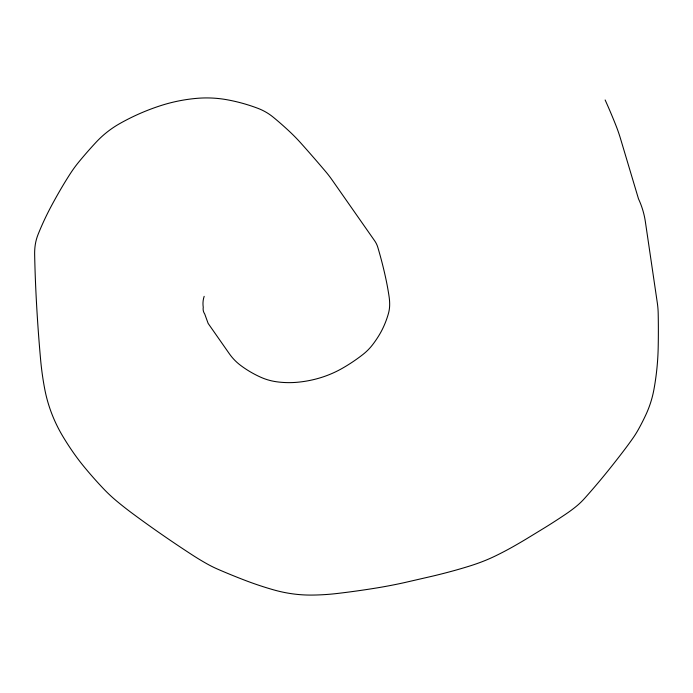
<?xml version="1.0" encoding="UTF-8"?>
<svg xmlns="http://www.w3.org/2000/svg" width="693" height="693" viewBox="0 0 693 693"><rect width="100%" height="100%" fill="white"/><g stroke="black" fill="none" stroke-linecap="round" stroke-linejoin="round"><path stroke-width="1.04" d="M204.158 296.344A23.9 23.484 21.5 0 0 203.257 307.346A9.009 8.844 21.5 0 0 204.721 313.998L208.143 323.414L229.348 353.751A50.866 49.983 21.5 0 0 240.653 365.419A103.829 102.027 21.5 0 0 260.715 377.217A57.484 56.488 21.5 0 0 276.628 381.782A90.099 88.531 21.5 0 0 297.314 382.267A114.44 112.448 21.5 0 0 321.041 377.564A108.429 106.54 21.5 0 0 342.533 368.191A175.459 172.41 21.5 0 0 362.846 354.547A56.211 55.232 21.5 0 0 372.583 344.75A109.685 107.779 21.5 0 0 378.768 335.767A84.329 82.865 21.5 0 0 383.298 327.356A95.833 94.161 21.5 0 0 388.383 313.695A34.633 34.035 21.5 0 0 389.657 305.015A51.923 51.013 21.5 0 0 389.128 296.89A289.12 284.095 21.5 0 0 385.68 277.945A429.054 421.595 21.5 0 0 377.824 247.375A23.146 22.739 21.5 0 0 374.627 240.757L332.207 180.102A117.308 115.263 21.5 0 0 325.563 171.474A1386.416 1362.308 21.5 0 0 300.979 143.226A183.662 180.466 21.5 0 0 289.674 131.644A331.774 326.005 21.5 0 0 273.311 117.256A53.742 52.807 21.5 0 0 257.978 108.359A172.938 169.932 21.5 0 0 227.347 99.809A113.011 111.045 21.5 0 0 196.673 98.363A163.834 160.984 21.5 0 0 160.551 105.682A222.825 218.945 21.5 0 0 119.62 123.666A100.476 98.727 21.5 0 0 96.154 142.178A436.98 429.383 21.5 0 0 78.768 162.041A129.167 126.923 21.5 0 0 70.314 173.622A418.572 411.296 21.5 0 0 61.105 188.591A544.1 534.641 21.5 0 0 51.317 206.072A293.39 288.288 21.5 0 0 38.054 234.511A48.25 47.41 21.5 0 0 34.988 246.864A62.491 61.408 21.5 0 0 34.65 254.582A1380.647 1356.634 21.5 0 0 35.88 290.913A1662.074 1633.176 21.5 0 0 40.61 359.65A309.269 303.889 21.5 0 0 44.742 389.119A144.681 142.16 21.5 0 0 51.654 413.392A147.938 145.365 21.5 0 0 62.864 436.408A279.92 275.052 21.5 0 0 73.501 452.815A223.25 219.369 21.5 0 0 84.07 466.744A408.913 401.801 21.5 0 0 103.56 488.782A152.936 150.277 21.5 0 0 116.701 501.091A346.916 340.887 21.5 0 0 132.233 513.296A1109.588 1090.297 21.5 0 0 160.941 533.896A1215.574 1194.437 21.5 0 0 192.022 554.781A267.593 262.933 21.5 0 0 207.051 563.877A115.852 113.834 21.5 0 0 217.827 569.222A661.945 650.432 21.5 0 0 244.456 580.11A339.31 333.411 21.5 0 0 273.588 589.847A135.499 133.143 21.5 0 0 292.576 593.84A130.579 128.309 21.5 0 0 311.677 595.079A233.446 229.383 21.5 0 0 337.179 593.485A880.249 864.942 21.5 0 0 375.372 588.166A516.034 507.068 21.5 0 0 404.357 582.631L433.246 575.978A637.222 626.143 21.5 0 0 450.918 571.482A507.094 498.284 21.5 0 0 469.499 566.086A210.031 206.384 21.5 0 0 481.254 562.04A171.691 168.702 21.5 0 0 495.573 555.864A331.782 326.013 21.5 0 0 514.717 545.746A626.905 616.008 21.5 0 0 526.455 538.868L545.192 527.434A646.915 635.672 21.5 0 0 566.077 513.92A148.415 145.833 21.5 0 0 575.658 506.86A76.663 75.338 21.5 0 0 584.623 498.354A729.01 716.337 21.5 0 0 609.216 469.308A999.245 981.868 21.5 0 0 623.579 450.935A428.95 421.491 21.5 0 0 632.614 438.626A105.379 103.552 21.5 0 0 638.444 429.357A234.728 230.648 21.5 0 0 645.859 414.795A109.018 107.12 21.5 0 0 653.975 389.249A273.735 268.971 21.5 0 0 658.203 346.924A863.608 848.587 21.5 0 0 658.194 313.453A86.686 85.178 21.5 0 0 657.31 302.876L645.356 221.639A83.879 82.415 21.5 0 0 638.504 198.874L620.59 138.912A164.302 161.452 21.5 0 0 615.895 125.364A605.951 595.417 21.5 0 0 605.136 99.965"/></g></svg>
